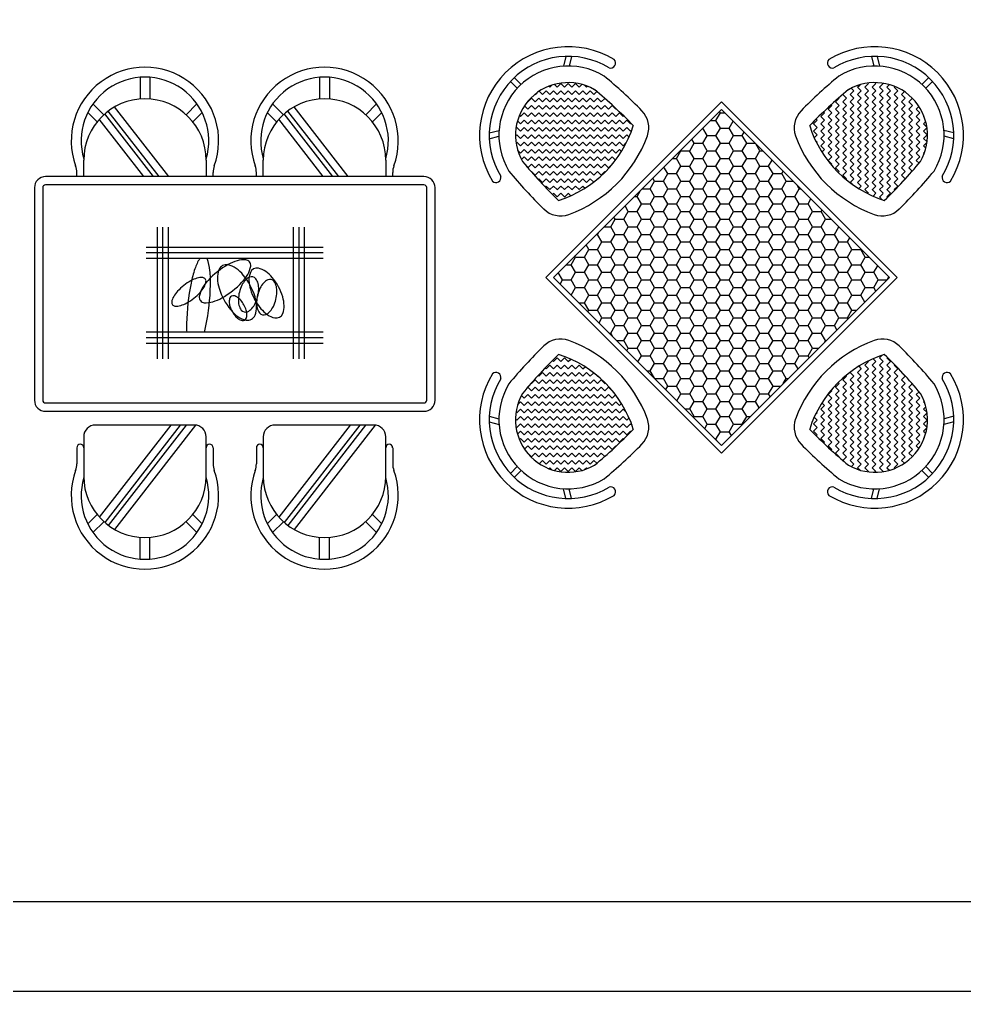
# Model space of a CAD drawing. Header units: inches. Extents: x 3.4 to 45.9, y 14.3 to 39.1.
# Drawn here: x 34.278 to 37.699, y 14.302 to 17.823 of the extents above; entities that cross this region are included whole.
import ezdxf

# ---------------------------------------------------------------- set-up
doc = ezdxf.new("R2010")
doc.units = ezdxf.units.IN
doc.header["$MEASUREMENT"] = 0
doc.layers.add('4', color=4, linetype='Continuous')
doc.layers.add('kadrbm', color=4, linetype='Continuous')

# ---------------------------------------------------------------- blocks, each defined once
blk = doc.blocks.new('kadrbm')
at = {"layer": 'kadrbm', "color": 4}
blk.add_lwpolyline([(0, 0), (0, 24.7972), (21, 24.7972), (21, 0), (0, 0)], close=True, dxfattribs=at)
blk.add_lwpolyline([(20.6631, 0.3257), (20.6631, 24.4603), (0.3369, 24.4603), (0.3369, 0.3257), (20.6631, 0.3257)], dxfattribs=at)

msp = doc.modelspace()

# ---------------------------------------------------------------- hatches: boundary and pattern name
at = {"layer": '4'}
h = msp.add_hatch(dxfattribs=at)
h.set_pattern_fill('ZIGZAG', color=256, scale=0.001, angle=315, style=0)
h.set_pattern_definition([(315, (41.978541, 1.853865), (-0.026516504, 3e-17), [-0.01875, 0.01875]), (45, (41.965283, 1.867123), (-3e-17, -0.026516504), [-0.01875, 0.01875])])
h.paths.add_polyline_path([(36.2296, 17.1682, 0.243759), (36.4998, 17.4384, 0.028786), (36.3592, 17.5691, 0.768198), (36.0989, 17.3088, 0.028786)])
h = msp.add_hatch(dxfattribs=at)
h.set_pattern_fill('ZIGZAG', color=256, scale=0.15, angle=45, style=0)
h.set_pattern_definition([(45, (41.978541, 1.853865), (-5e-18, 0.026516504), [0.01875, -0.01875]), (135, (41.9918, 1.867123), (-0.026516504, -4e-18), [0.01875, -0.01875])])
h.paths.add_polyline_path([(37.4084, 17.1682, 0.028786), (37.539, 17.3088, 0.768198), (37.2787, 17.5691, 0.028786), (37.1381, 17.4384, 0.243759)])
h = msp.add_hatch(dxfattribs=at)
h.set_pattern_fill('HONEY', color=256, scale=0.01, style=0)
h.set_pattern_definition([(0, (5.763402, -34.153076), (0.047625, 0.0274963), [0.03175, -0.0635]), (120, (5.763402, -34.153076), (-0.047624994, 0.02749631), [0.03175, -0.0635]), (60, (5.763402, -34.153076), (6e-09, 0.05499261), [-0.0635, 0.03175])])
h.paths.add_polyline_path([(36.819, 17.4971), (36.2109, 16.889), (36.819, 16.2808), (37.4271, 16.889)])
h = msp.add_hatch(dxfattribs=at)
h.set_pattern_fill('ZIGZAG', color=256, scale=0.001, angle=315, style=0)
h.set_pattern_definition([(45, (41.978541, 31.92405), (-0.026516504, -3e-17), [-0.01875, 0.01875]), (315, (41.965283, 31.910791), (-3e-17, 0.026516504), [-0.01875, 0.01875])])
h.paths.add_polyline_path([(36.2296, 16.6097, 0.028786), (36.0989, 16.4691, 0.768198), (36.3592, 16.2088, 0.028786), (36.4998, 16.3395, 0.243759)])
h = msp.add_hatch(dxfattribs=at)
h.set_pattern_fill('ZIGZAG', color=256, scale=0.15, angle=45, style=0)
h.set_pattern_definition([(315, (41.978541, 31.92405), (-5e-18, -0.026516504), [0.01875, -0.01875]), (225, (41.9918, 31.910791), (-0.026516504, 4e-18), [0.01875, -0.01875])])
h.paths.add_polyline_path([(37.4084, 16.6097, -0.028786), (37.539, 16.4691, -0.768198), (37.2787, 16.2088, -0.028786), (37.1381, 16.3395, -0.243759)])

# ---------------------------------------------------------------- linework, layer by layer
for p, q in [((36.2558, 17.6896), (36.2467, 17.6542)), ((36.2764, 17.6895), (36.2675, 17.6547)), ((37.3615, 17.6895), (37.3705, 17.6547)), ((37.3821, 17.6896), (37.3913, 17.6542)), ((34.7142, 17.6139), (34.7142, 17.5352)), ((34.75, 17.6139), (34.75, 17.5352)), ((35.3642, 17.6139), (35.3642, 17.5352)), ((35.4, 17.6139), (35.4, 17.5352)), ((36.0691, 17.6131), (36.0939, 17.5883)), ((37.5689, 17.6131), (37.5441, 17.5883)), ((36.0549, 17.5989), (36.0797, 17.5741)), ((37.583, 17.5989), (37.5582, 17.5741)), ((34.5439, 17.5176), (34.5831, 17.4784)), ((34.8181, 17.2543), (34.6223, 17.5069)), ((34.881, 17.4784), (34.9202, 17.5176)), ((35.1939, 17.5176), (35.2331, 17.4784)), ((35.4681, 17.2543), (35.2723, 17.5069)), ((35.531, 17.4784), (35.5702, 17.5176)), ((36.819, 17.5254), (36.1826, 16.889)), ((37.4554, 16.889), (36.819, 17.5254)), ((34.525, 17.486), (34.5587, 17.4523)), ((34.7625, 17.2543), (34.5864, 17.4814)), ((34.7833, 17.2543), (34.5993, 17.4918)), ((34.9055, 17.4523), (34.9392, 17.486)), ((35.175, 17.486), (35.2087, 17.4523)), ((35.4125, 17.2543), (35.2364, 17.4814)), ((35.4333, 17.2543), (35.2493, 17.4918)), ((35.5555, 17.4523), (35.5892, 17.486)), ((36.2109, 16.889), (36.819, 17.4971)), ((36.819, 17.4971), (37.4271, 16.889)), ((34.7277, 17.2543), (34.5667, 17.4619)), ((35.3777, 17.2543), (35.2167, 17.4619)), ((35.9784, 17.4122), (36.0139, 17.4213)), ((35.9785, 17.3916), (36.0133, 17.4005)), ((37.6596, 17.4122), (37.6241, 17.4213)), ((37.6594, 17.3916), (37.6246, 17.4005)), ((34.5104, 17.2543), (34.5104, 17.3143)), ((34.9537, 17.3143), (34.9537, 17.2543)), ((35.1604, 17.2543), (35.1604, 17.3143)), ((35.6037, 17.3143), (35.6037, 17.2543)), ((34.4854, 17.2543), (34.4854, 17.2687)), ((34.9788, 17.2543), (34.9788, 17.2687)), ((35.1354, 17.2543), (35.1354, 17.2687)), ((35.6288, 17.2543), (35.6288, 17.2687)), ((34.776, 17.0707), (34.776, 16.5943)), ((34.796, 17.0707), (34.796, 16.5943)), ((34.816, 17.0707), (34.816, 16.5943)), ((35.2686, 17.0707), (35.2686, 16.5943)), ((35.2886, 17.0707), (35.2886, 16.5943)), ((35.3086, 17.0707), (35.3086, 16.5943)), ((35.377, 16.9978), (34.7368, 16.9978)), ((35.377, 16.9778), (34.7368, 16.9778)), ((35.377, 16.9578), (34.7368, 16.9578)), ((36.1826, 16.889), (36.819, 16.2526)), ((36.819, 16.2808), (36.2109, 16.889)), ((37.4271, 16.889), (36.819, 16.2808)), ((36.819, 16.2526), (37.4554, 16.889)), ((35.377, 16.6902), (34.7368, 16.6902)), ((35.377, 16.6702), (34.7368, 16.6702)), ((35.377, 16.6502), (34.7368, 16.6502)), ((35.9785, 16.3863), (36.0133, 16.3774)), ((37.6594, 16.3863), (37.6246, 16.3774)), ((34.9108, 16.3543), (34.5533, 16.3543)), ((34.8253, 16.3543), (34.5667, 16.0208)), ((34.86, 16.3543), (34.5864, 16.0013)), ((34.8809, 16.3543), (34.5993, 15.9909)), ((34.9155, 16.354), (34.6223, 15.9758)), ((35.5608, 16.3543), (35.2033, 16.3543)), ((35.4753, 16.3543), (35.2167, 16.0208)), ((35.51, 16.3543), (35.2364, 16.0013)), ((35.5309, 16.3543), (35.2493, 15.9909)), ((35.5655, 16.354), (35.2723, 15.9758)), ((35.9784, 16.3657), (36.0139, 16.3566)), ((37.6596, 16.3657), (37.6241, 16.3566)), ((34.5104, 16.3114), (34.5104, 16.1684)), ((34.9537, 16.1684), (34.9537, 16.3114)), ((35.1604, 16.3114), (35.1604, 16.1684)), ((35.6037, 16.1684), (35.6037, 16.3114)), ((34.4854, 16.2722), (34.4854, 16.214)), ((34.9788, 16.2722), (34.9788, 16.214)), ((35.1354, 16.2722), (35.1354, 16.214)), ((35.6288, 16.2722), (35.6288, 16.214)), ((36.0549, 16.179), (36.0797, 16.2038)), ((37.583, 16.179), (37.5582, 16.2038)), ((36.0691, 16.1649), (36.0939, 16.1896)), ((37.5689, 16.1649), (37.5441, 16.1896)), ((36.2558, 16.0883), (36.2467, 16.1238)), ((36.2764, 16.0885), (36.2675, 16.1232)), ((37.3615, 16.0885), (37.3705, 16.1232)), ((37.3821, 16.0883), (37.3913, 16.1238)), ((34.525, 15.9967), (34.5587, 16.0304)), ((34.9055, 16.0304), (34.9392, 15.9967)), ((35.175, 15.9967), (35.2087, 16.0304)), ((35.5555, 16.0304), (35.5892, 15.9967)), ((34.5439, 15.9651), (34.5831, 16.0043)), ((34.881, 16.0043), (34.9202, 15.9651)), ((35.1939, 15.9651), (35.2331, 16.0043)), ((35.531, 16.0043), (35.5702, 15.9651)), ((34.7142, 15.8688), (34.7142, 15.9475)), ((34.75, 15.8688), (34.75, 15.9475)), ((35.3642, 15.8688), (35.3642, 15.9475)), ((35.4, 15.8688), (35.4, 15.9475))]:
    msp.add_line(p, q, dxfattribs=at)
for points in [[(34.3721, 16.4043), (35.7421, 16.4043, 0.414214), (35.7821, 16.4443), (35.7821, 17.2143, 0.414214), (35.7421, 17.2543), (34.3721, 17.2543, 0.414214), (34.3321, 17.2143), (34.3321, 16.4443, 0.414214)], [(34.3721, 16.4343), (35.7421, 16.4343, 0.414214), (35.7521, 16.4443), (35.7521, 17.2143, 0.414214), (35.7421, 17.2243), (34.3721, 17.2243, 0.414214), (34.3621, 17.2143), (34.3621, 16.4443, 0.414214)]]:
    msp.add_lwpolyline(points, format="xyb", close=True, dxfattribs=at)
for points in [[(34.9304, 16.9578, 0.056984), (34.9128, 16.9202, 0.030903), (34.899, 16.8686, 0.044673), (34.8827, 16.7219, 0.018373), (34.8832, 16.6902)], [(34.9604, 16.8782, 0.052936), (34.9394, 16.85, 0.096122), (34.9287, 16.8198, 0.4322), (34.9461, 16.7976, 0.096122), (34.978, 16.8009, 0.052936), (35.0103, 16.8146, 0.080187), (35.0831, 16.8717, 0.052936), (35.104, 16.8999, 0.096122), (35.1148, 16.93, 0.432201), (35.0973, 16.9523, 0.096122), (35.0655, 16.949, 0.052936), (35.0331, 16.9353, 0.080186), (34.9604, 16.8782)], [(34.9693, 16.8608, 0.030903), (34.9672, 16.9142, 0.061503), (34.9572, 16.9578)], [(35.088, 16.8975, 0.06419), (35.0622, 16.9215, 0.103847), (35.0323, 16.9345, 0.364592), (35, 16.9171, 0.103847), (34.9944, 16.885, 0.06419), (35.0002, 16.8502, 0.100969), (35.0426, 16.7715, 0.06419), (35.0685, 16.7475, 0.103847), (35.0984, 16.7345, 0.364592), (35.1307, 16.7519, 0.103847), (35.1362, 16.784, 0.06419), (35.1304, 16.8188, 0.100969), (35.088, 16.8975)], [(35.1926, 16.8889, 0.06419), (35.1693, 16.9105, 0.103847), (35.1425, 16.9222, 0.364592), (35.1135, 16.9065, 0.103847), (35.1085, 16.8777, 0.06419), (35.1137, 16.8465, 0.100969), (35.1518, 16.7758, 0.06419), (35.175, 16.7543, 0.103847), (35.2018, 16.7426, 0.364592), (35.2308, 16.7582, 0.103847), (35.2358, 16.7871, 0.06419), (35.2306, 16.8183, 0.100969), (35.1926, 16.8889)], [(34.85, 16.839, 0.052936), (34.836, 16.8202, 0.096122), (34.8289, 16.8001, 0.4322), (34.8405, 16.7853, 0.096122), (34.8617, 16.7874, 0.052936), (34.8833, 16.7966, 0.080187), (34.9318, 16.8346, 0.052936), (34.9458, 16.8534, 0.096122), (34.9529, 16.8736, 0.432201), (34.9413, 16.8884, 0.096122), (34.9201, 16.8862, 0.052936), (34.8985, 16.8771, 0.080186), (34.85, 16.839)], [(35.0702, 16.8094, 0.066903), (35.0723, 16.7884, 0.105027), (35.0807, 16.7707, 0.349812), (35.1033, 16.765, 0.105027), (35.1191, 16.7767, 0.066903), (35.1309, 16.7943, 0.106395), (35.1437, 16.8456, 0.066903), (35.1416, 16.8667, 0.105027), (35.1332, 16.8844, 0.349812), (35.1106, 16.89, 0.105027), (35.0948, 16.8784, 0.066903), (35.0831, 16.8608, 0.106395), (35.0702, 16.8094)], [(35.1363, 16.7995, 0.066903), (35.1385, 16.7785, 0.105027), (35.1469, 16.7608, 0.349812), (35.1695, 16.7551, 0.105027), (35.1852, 16.7668, 0.066903), (35.197, 16.7843, 0.106395), (35.2098, 16.8357, 0.066903), (35.2077, 16.8567, 0.105027), (35.1993, 16.8745, 0.349812), (35.1767, 16.8801, 0.105027), (35.161, 16.8684, 0.066903), (35.1492, 16.8509, 0.106395), (35.1363, 16.7995)], [(34.9475, 16.6902, 0.014214), (34.953, 16.7141, 0.044673), (34.9693, 16.8608)], [(35.0791, 16.8062, 0.06419), (35.0675, 16.8169, 0.103847), (35.0541, 16.8228, 0.364592), (35.0396, 16.815, 0.103847), (35.0371, 16.8006, 0.06419), (35.0397, 16.7849, 0.100969), (35.0588, 16.7496, 0.06419), (35.0704, 16.7389, 0.103847), (35.0838, 16.733, 0.364592), (35.0983, 16.7408, 0.103847), (35.1008, 16.7552, 0.06419), (35.0982, 16.7709, 0.100969), (35.0791, 16.8062)]]:
    msp.add_lwpolyline(points, format="xyb", dxfattribs=at)
for centre, radius, start, end in [((36.2638, 17.4042), 0.3205, 58.7231, 211.2769), ((37.3742, 17.4042), 0.3205, 328.7231, 121.2769), ((36.2638, 17.4042), 0.2855, 58.7231, 211.2769), ((36.4175, 17.6654), 0.018, 252.4462, 45), ((37.2205, 17.6654), 0.018, 135, 287.5538), ((37.3742, 17.4042), 0.2855, 328.7231, 121.2769), ((34.7321, 17.3836), 0.2668, 340.1453, 199.8551), ((35.3821, 17.3836), 0.2668, 340.1453, 199.8551), ((36.2638, 17.4042), 0.2505, 58.7231, 211.2769), ((37.3742, 17.4042), 0.2505, 328.7231, 121.2769), ((34.7321, 17.3836), 0.231, 343.5818, 196.4182), ((35.3821, 17.3836), 0.231, 343.5818, 196.4182), ((35.2955, 16.2839), 1.7284, 44.3654, 50.5425), ((38.3425, 16.2839), 1.7284, 129.4575, 135.6346), ((36.2638, 17.4042), 0.1905, 59.9372, 210.0628), ((37.3742, 17.4042), 0.1905, 329.9372, 120.0628), ((34.7321, 17.3143), 0.2216, 360, 180), ((35.3821, 17.3143), 0.2216, 360, 180), ((35.2955, 16.2839), 1.6684, 43.7908, 50.3863), ((38.3425, 16.2839), 1.6684, 129.6137, 136.2092), ((36.4687, 17.4314), 0.0872, 340.0299, 44.3654), ((37.1692, 17.4314), 0.0872, 135.6346, 199.9701), ((36.104, 17.564), 0.4152, 287.6016, 342.3984), ((37.5339, 17.564), 0.4152, 197.6016, 252.3984), ((36.104, 17.564), 0.4752, 289.9701, 340.0299), ((37.5339, 17.564), 0.4752, 199.9701, 250.0299), ((34.4139, 17.2687), 0.0715, 360, 19.8549), ((35.0503, 17.2687), 0.0715, 160.1451, 180), ((35.0639, 17.2687), 0.0715, 360, 19.8549), ((35.7003, 17.2687), 0.0715, 160.1451, 180), ((37.3841, 18.3725), 1.6684, 219.6137, 226.2092), ((36.2538, 18.3725), 1.6684, 313.7908, 320.3863), ((36.0026, 17.2506), 0.018, 225, 17.5538), ((37.3841, 18.3725), 1.7284, 219.4575, 225.6346), ((36.2538, 18.3725), 1.7284, 314.3654, 320.5425), ((37.6354, 17.2506), 0.018, 162.4462, 315), ((36.2366, 17.1993), 0.0872, 225.6346, 289.9701), ((37.4014, 17.1993), 0.0872, 250.0299, 314.3654), ((36.2366, 16.5787), 0.0872, 70.0299, 134.3654), ((36.104, 16.2139), 0.4752, 19.9701, 70.0299), ((37.5339, 16.2139), 0.4752, 109.9701, 160.0299), ((37.4014, 16.5787), 0.0872, 45.6346, 109.9701), ((37.3841, 15.4054), 1.7284, 134.3654, 140.5425), ((36.2538, 15.4054), 1.7284, 39.4575, 45.6346), ((37.3841, 15.4054), 1.6684, 133.7908, 140.3863), ((36.104, 16.2139), 0.4152, 17.6016, 72.3984), ((37.5339, 16.2139), 0.4152, 107.6016, 162.3984), ((36.2538, 15.4054), 1.6684, 39.6137, 46.2092), ((36.2638, 16.3737), 0.3205, 148.7231, 301.2769), ((36.2638, 16.3737), 0.2855, 148.7231, 301.2769), ((36.0026, 16.5274), 0.018, 342.4462, 135), ((37.3742, 16.3737), 0.3205, 238.7231, 31.2769), ((37.3742, 16.3737), 0.2855, 238.7231, 31.2769), ((37.6354, 16.5274), 0.018, 45, 197.5538), ((36.2638, 16.3737), 0.2505, 148.7231, 301.2769), ((37.3742, 16.3737), 0.2505, 238.7231, 31.2769), ((36.2638, 16.3737), 0.1905, 149.9372, 300.0628), ((37.3742, 16.3737), 0.1905, 239.9372, 30.0628), ((36.4687, 16.3465), 0.0872, 315.6346, 19.9701), ((37.1692, 16.3465), 0.0872, 160.0299, 224.3654), ((34.5533, 16.3114), 0.0429, 90, 180), ((34.9108, 16.3114), 0.0429, 0, 90), ((35.2033, 16.3114), 0.0429, 90, 180), ((35.5608, 16.3114), 0.0429, 0, 90), ((35.2955, 17.494), 1.6684, 309.6137, 316.2092), ((38.3425, 17.494), 1.6684, 223.7908, 230.3863), ((34.4979, 16.2722), 0.0125, 0, 180), ((34.9662, 16.2722), 0.0125, 0, 180), ((35.1479, 16.2722), 0.0125, 0, 180), ((35.6162, 16.2722), 0.0125, 0, 180), ((35.2955, 17.494), 1.7284, 309.4575, 315.6346), ((38.3425, 17.494), 1.7284, 224.3654, 230.5425), ((34.4139, 16.214), 0.0715, 340.1451, 0), ((35.0503, 16.214), 0.0715, 180, 199.8549), ((35.0639, 16.214), 0.0715, 340.1451, 0), ((35.7003, 16.214), 0.0715, 180, 199.8549), ((34.7321, 16.0991), 0.2668, 160.1449, 19.8547), ((34.7321, 16.0991), 0.231, 163.5818, 16.4182), ((34.7321, 16.1684), 0.2216, 180, 0), ((35.3821, 16.0991), 0.2668, 160.1449, 19.8547), ((35.3821, 16.0991), 0.231, 163.5818, 16.4182), ((35.3821, 16.1684), 0.2216, 180, 0), ((36.4175, 16.1125), 0.018, 315, 107.5538), ((37.2205, 16.1125), 0.018, 72.4462, 225)]:
    msp.add_arc(centre, radius, start, end, dxfattribs=at)

# ---------------------------------------------------------------- block references
at = {"layer": 'kadrbm'}
msp.add_blockref('kadrbm', (24.9253, 14.3025), dxfattribs=at)

doc.saveas('drawing.dxf')
